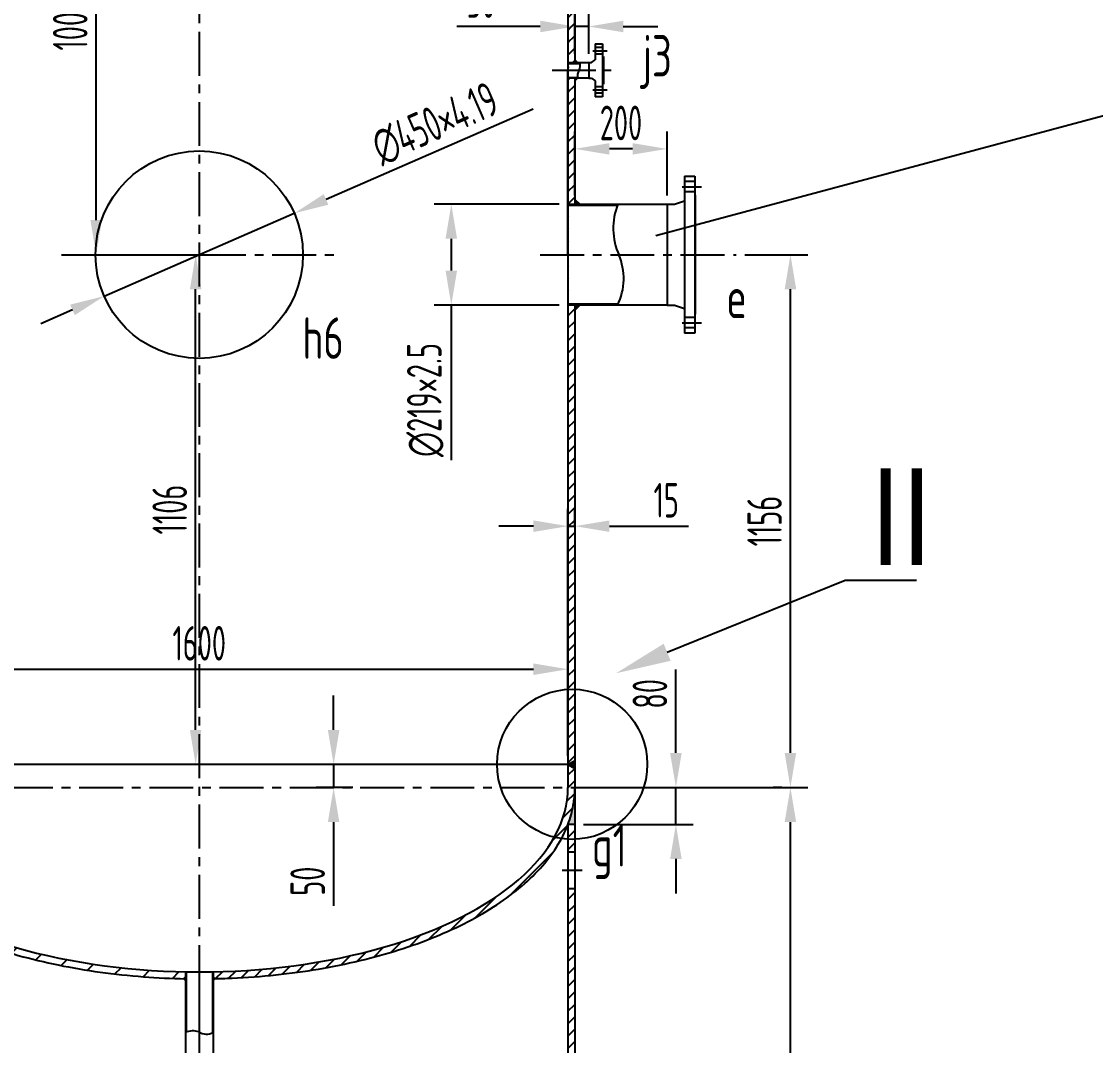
# Model space of a CAD drawing. Header units: millimetres. Extents: x -20118 to 11799, y -1891 to 39516.
# Drawn here: x -19984.9 to -19907.3, y 38983.7 to 39057.8 of the extents above; entities that cross this region are included whole.
import ezdxf

# ---------------------------------------------------------------- set-up
doc = ezdxf.new("R2010")
doc.units = ezdxf.units.MM
doc.linetypes.add('CENTER', pattern=[50.8, 31.75, -6.35, 6.35, -6.35])
for name, color, linetype in [('1', 130, 'Continuous'), ('5', 90, 'Continuous'), ('点划线', 20, 'CENTER')]:
    doc.layers.add(name, color=color, linetype=linetype)
doc.styles.add('7', font='gbenor.shx', dxfattribs={"width": 0.8, "height": 7, "bigfont": 'gbcbig.shx'})
doc.styles.get("Standard").update_dxf_attribs({"font": 'gbenor.shx', "width": 0.7, "bigfont": 'gbcbig.shx'})
doc.styles.add('图纸中的数字及字母', font='gbenor.shx', dxfattribs={"width": 0.8, "height": 3, "bigfont": 'gbcbig.shx'})
doc.dimstyles.new('NBUT接管2', dxfattribs={"dimtxt": 2.5, "dimasz": 2.5, "dimexe": 1.25, "dimexo": 0.625, "dimtad": 1, "dimdec": 1, "dimlfac": 30, "dimtxsty": 'Standard', "dimcen": 2.5, "dimadec": 0, "dimazin": 0, "dimtfac": 1, "dimtdec": 1, "dimtmove": 0, "dimatfit": 3, "dimfxl": 1, "dimarcsym": 0})
doc.dimstyles.new('NUBT', dxfattribs={"dimtxt": 2.5, "dimasz": 2.5, "dimexe": 1.25, "dimexo": 0.625, "dimtad": 1, "dimdec": 0, "dimlfac": 30, "dimtxsty": 'Standard', "dimcen": 2.5, "dimadec": 0, "dimazin": 0, "dimtfac": 1, "dimtdec": 0, "dimtmove": 0, "dimatfit": 3, "dimfxl": 1, "dimarcsym": 0})
pattern_1 = [(45, (-19896.65189, 38047.15651), (-0.149670935, 0.149670935), [])]
pattern_2 = [(45, (-63.238, 40.5162), (-0.449012806, 0.449012806), [])]

# ---------------------------------------------------------------- blocks, each defined once
blk = doc.blocks.new('*D45')
at = {"layer": '1', "color": 0, "lineweight": -2, "transparency": 16777216}
for p, q in [((-19937.604, 39004.886), (-19937.604, 39010.929)), ((-19944.284, 39002.386), (-19936.354, 39002.386)), ((-19937.604, 38999.723), (-19937.604, 39002.386)), ((-19944.284, 38999.723), (-19936.354, 38999.723)), ((-19937.604, 38997.223), (-19937.604, 38994.723))]:
    blk.add_line(p, q, dxfattribs=at)
at = {"layer": '1', "color": 0, "transparency": 16777216}
for points in [[(-19938.021, 39004.886), (-19937.187, 39004.886), (-19937.604, 39002.386)], [(-19938.021, 38997.223), (-19937.187, 38997.223), (-19937.604, 38999.723)]]:
    blk.add_solid(points, dxfattribs=at)
at = {"layer": 'Defpoints', "color": 0, "transparency": 16777216}
for p in [(-19944.909, 39002.386), (-19937.604, 39002.386), (-19944.909, 38999.723)]:
    blk.add_point(p, dxfattribs=at)
at = {"layer": '1', "color": 0, "transparency": 16777216, "insert": (-19939.479, 39009.158), "char_height": 2.5, "attachment_point": 5, "rotation": 90}
blk.add_mtext('80', dxfattribs=at)
blk = doc.blocks.new('*D50')
at = {"layer": '1', "color": 0, "lineweight": -2, "transparency": 16777216}
for p, q in [((-19962.358, 39006.553), (-19962.358, 39009.053)), ((-19960.738, 39004.053), (-19963.608, 39004.053)), ((-19962.358, 39004.053), (-19962.358, 39002.386)), ((-19960.97, 39002.386), (-19963.608, 39002.386)), ((-19962.358, 38999.886), (-19962.358, 38993.843))]:
    blk.add_line(p, q, dxfattribs=at)
at = {"layer": '1', "color": 0, "transparency": 16777216}
for points in [[(-19962.774, 39006.553), (-19961.941, 39006.553), (-19962.358, 39004.053)], [(-19962.774, 38999.886), (-19961.941, 38999.886), (-19962.358, 39002.386)]]:
    blk.add_solid(points, dxfattribs=at)
at = {"layer": 'Defpoints', "color": 0, "transparency": 16777216}
for p in [(-19960.113, 39004.053), (-19962.358, 39002.386), (-19960.345, 39002.386)]:
    blk.add_point(p, dxfattribs=at)
at = {"layer": '1', "color": 0, "transparency": 16777216, "insert": (-19964.233, 38995.614), "char_height": 2.5, "attachment_point": 5, "rotation": 90}
blk.add_mtext('50', dxfattribs=at)
blk = doc.blocks.new('*D51')
at = {"layer": '1', "color": 0, "lineweight": -2, "transparency": 16777216}
for p, q in [((-19981.41, 39040.919), (-19971.085, 39040.919)), ((-19972.335, 39006.553), (-19972.335, 39038.419)), ((-19972.701, 39004.053), (-19973.585, 39004.053))]:
    blk.add_line(p, q, dxfattribs=at)
at = {"layer": '1', "color": 0, "transparency": 16777216}
for points in [[(-19972.752, 39038.419), (-19971.918, 39038.419), (-19972.335, 39040.919)], [(-19972.752, 39006.553), (-19971.918, 39006.553), (-19972.335, 39004.053)]]:
    blk.add_solid(points, dxfattribs=at)
at = {"layer": 'Defpoints', "color": 0, "transparency": 16777216}
for p in [(-19982.035, 39040.919), (-19972.335, 39040.919), (-19972.076, 39004.053)]:
    blk.add_point(p, dxfattribs=at)
at = {"layer": '1', "color": 0, "transparency": 16777216, "insert": (-19974.21, 39022.486), "char_height": 2.5, "attachment_point": 5, "rotation": 90}
blk.add_mtext('1106', dxfattribs=at)
blk = doc.blocks.new('*D52')
at = {"layer": '1', "color": 0, "lineweight": -2, "transparency": 16777216}
for p, q in [((-19979.267, 39074.253), (-19980.78, 39074.253)), ((-19979.53, 39043.419), (-19979.53, 39071.753)), ((-19981.41, 39040.919), (-19978.28, 39040.919))]:
    blk.add_line(p, q, dxfattribs=at)
at = {"layer": '1', "color": 0, "transparency": 16777216}
for points in [[(-19979.946, 39071.753), (-19979.113, 39071.753), (-19979.53, 39074.253)], [(-19979.946, 39043.419), (-19979.113, 39043.419), (-19979.53, 39040.919)]]:
    blk.add_solid(points, dxfattribs=at)
at = {"layer": 'Defpoints', "color": 0, "transparency": 16777216}
for p in [(-19979.53, 39074.253), (-19978.642, 39074.253), (-19982.035, 39040.919)]:
    blk.add_point(p, dxfattribs=at)
at = {"layer": '1', "color": 0, "transparency": 16777216, "insert": (-19981.405, 39057.586), "char_height": 2.5, "attachment_point": 5, "rotation": 90}
blk.add_mtext('1000', dxfattribs=at)
blk = doc.blocks.new('*D58')
at = {"layer": '1', "color": 0, "lineweight": -2, "transparency": 16777216}
for p, q in [((-19947.922, 39051.436), (-19962.907, 39044.911)), ((-19978.952, 39037.925), (-19965.199, 39043.913)), ((-19981.244, 39036.927), (-19983.536, 39035.929))]:
    blk.add_line(p, q, dxfattribs=at)
at = {"layer": '1', "color": 0, "transparency": 16777216}
for points in [[(-19963.073, 39045.294), (-19962.741, 39044.529), (-19965.199, 39043.913)], [(-19981.41, 39037.309), (-19981.078, 39036.545), (-19978.952, 39037.925)]]:
    blk.add_solid(points, dxfattribs=at)
at = {"layer": 'Defpoints', "color": 0, "transparency": 16777216}
for p in [(-19965.199, 39043.913), (-19978.952, 39037.925)]:
    blk.add_point(p, dxfattribs=at)
at = {"layer": '1', "color": 0, "transparency": 16777216, "insert": (-19955.017, 39050.392), "char_height": 2.5, "attachment_point": 5, "rotation": 23.52936}
blk.add_mtext('∅450×4.19', dxfattribs=at)
blk = doc.blocks.new('*D59')
at = {"color": 0, "lineweight": -2, "transparency": 16777216}
for p, q in [((-19945.409, 39004.678), (-19945.409, 39022.538)), ((-19944.909, 39021.285), (-19944.909, 39022.538)), ((-19947.909, 39021.288), (-19950.409, 39021.288)), ((-19945.409, 39021.288), (-19944.909, 39021.288)), ((-19942.409, 39021.288), (-19936.698, 39021.288))]:
    blk.add_line(p, q, dxfattribs=at)
at = {"color": 0, "transparency": 16777216}
for points in [[(-19947.909, 39021.704), (-19947.909, 39020.871), (-19945.409, 39021.288)], [(-19942.409, 39021.704), (-19942.409, 39020.871), (-19944.909, 39021.288)]]:
    blk.add_solid(points, dxfattribs=at)
at = {"layer": 'Defpoints', "color": 0, "transparency": 16777216}
for p in [(-19944.909, 39021.288), (-19944.909, 39020.66), (-19945.409, 39004.053)]:
    blk.add_point(p, dxfattribs=at)
at = {"color": 0, "transparency": 16777216, "insert": (-19938.303, 39023.163), "char_height": 2.5, "attachment_point": 5}
blk.add_mtext('15', dxfattribs=at)
blk = doc.blocks.new('*D60')
at = {"layer": '1', "color": 0, "lineweight": -2, "transparency": 16777216}
for p, q in [((-19944.909, 39045.196), (-19944.909, 39049.821)), ((-19938.242, 39045.196), (-19938.242, 39049.821)), ((-19940.742, 39048.571), (-19942.409, 39048.571))]:
    blk.add_line(p, q, dxfattribs=at)
at = {"layer": '1', "color": 0, "transparency": 16777216}
for points in [[(-19942.409, 39048.987), (-19942.409, 39048.154), (-19944.909, 39048.571)], [(-19940.742, 39048.987), (-19940.742, 39048.154), (-19938.242, 39048.571)]]:
    blk.add_solid(points, dxfattribs=at)
at = {"layer": 'Defpoints', "color": 0, "transparency": 16777216}
for p in [(-19944.909, 39048.571), (-19944.909, 39044.571), (-19938.242, 39044.571)]:
    blk.add_point(p, dxfattribs=at)
at = {"layer": '1', "color": 0, "transparency": 16777216, "insert": (-19941.576, 39050.446), "char_height": 2.5, "attachment_point": 5}
blk.add_mtext('200', dxfattribs=at)
blk = doc.blocks.new('*D61')
at = {"layer": '1', "color": 0, "lineweight": -2, "transparency": 16777216}
for p, q in [((-19944.909, 39055.434), (-19944.909, 39058.671)), ((-19943.909, 39055.434), (-19943.909, 39058.671)), ((-19947.409, 39057.421), (-19953.452, 39057.421)), ((-19943.909, 39057.421), (-19944.909, 39057.421)), ((-19941.409, 39057.421), (-19938.909, 39057.421))]:
    blk.add_line(p, q, dxfattribs=at)
at = {"layer": '1', "color": 0, "transparency": 16777216}
for points in [[(-19947.409, 39057.838), (-19947.409, 39057.005), (-19944.909, 39057.421)], [(-19941.409, 39057.838), (-19941.409, 39057.005), (-19943.909, 39057.421)]]:
    blk.add_solid(points, dxfattribs=at)
at = {"layer": 'Defpoints', "color": 0, "transparency": 16777216}
for p in [(-19944.909, 39057.421), (-19944.909, 39054.809), (-19943.909, 39054.809)]:
    blk.add_point(p, dxfattribs=at)
at = {"layer": '1', "color": 0, "transparency": 16777216, "insert": (-19951.68, 39059.296), "char_height": 2.5, "attachment_point": 5}
blk.add_mtext('30', dxfattribs=at)
blk = doc.blocks.new('*D62')
at = {"layer": '1', "color": 0, "lineweight": -2, "transparency": 16777216}
for p, q in [((-19946.034, 39044.571), (-19955.095, 39044.571)), ((-19953.845, 39042.071), (-19953.845, 39039.768)), ((-19946.034, 39037.268), (-19955.095, 39037.268)), ((-19953.845, 39037.268), (-19953.845, 39026.053))]:
    blk.add_line(p, q, dxfattribs=at)
at = {"layer": '1', "color": 0, "transparency": 16777216}
for points in [[(-19954.262, 39042.071), (-19953.428, 39042.071), (-19953.845, 39044.571)], [(-19954.262, 39039.768), (-19953.428, 39039.768), (-19953.845, 39037.268)]]:
    blk.add_solid(points, dxfattribs=at)
at = {"layer": 'Defpoints', "color": 0, "transparency": 16777216}
for p in [(-19945.409, 39044.571), (-19953.845, 39037.268), (-19945.409, 39037.268)]:
    blk.add_point(p, dxfattribs=at)
at = {"layer": '1', "color": 0, "transparency": 16777216, "insert": (-19955.72, 39030.41), "char_height": 2.5, "attachment_point": 5, "rotation": 90}
blk.add_mtext('∅219×2.5', dxfattribs=at)
blk = doc.blocks.new('*D110')
at = {"layer": '1', "color": 0, "lineweight": -2, "transparency": 16777216}
for p, q in [((-19963.701, 39391.919), (-19891.832, 39391.919)), ((-19893.082, 38897.546), (-19893.082, 39389.419)), ((-19941.201, 38895.046), (-19891.832, 38895.046))]:
    blk.add_line(p, q, dxfattribs=at)
at = {"layer": '1', "color": 0, "transparency": 16777216}
for points in [[(-19893.498, 39389.419), (-19892.665, 39389.419), (-19893.082, 39391.919)], [(-19893.498, 38897.546), (-19892.665, 38897.546), (-19893.082, 38895.046)]]:
    blk.add_solid(points, dxfattribs=at)
at = {"layer": 'Defpoints', "color": 0, "transparency": 16777216}
for p in [(-19964.326, 39391.919), (-19893.082, 39391.919), (-19941.826, 38895.046)]:
    blk.add_point(p, dxfattribs=at)
at = {"layer": '1', "color": 0, "transparency": 16777216, "insert": (-19894.957, 39140.158), "char_height": 2.5, "attachment_point": 5, "rotation": 90}
blk.add_mtext('25909', dxfattribs=at)
blk = doc.blocks.new('*D120')
at = {"layer": '1', "color": 0, "lineweight": -2, "transparency": 16777216}
for p, q in [((-19943.659, 39002.386), (-19928.071, 39002.386)), ((-19929.321, 38961.053), (-19929.321, 38999.886)), ((-19935.635, 38958.553), (-19928.071, 38958.553))]:
    blk.add_line(p, q, dxfattribs=at)
at = {"layer": '1', "color": 0, "transparency": 16777216}
for points in [[(-19929.738, 38999.886), (-19928.904, 38999.886), (-19929.321, 39002.386)], [(-19929.738, 38961.053), (-19928.904, 38961.053), (-19929.321, 38958.553)]]:
    blk.add_solid(points, dxfattribs=at)
at = {"layer": 'Defpoints', "color": 0, "transparency": 16777216}
for p in [(-19944.284, 39002.386), (-19929.321, 39002.386), (-19936.26, 38958.553)]:
    blk.add_point(p, dxfattribs=at)
at = {"layer": '1', "color": 0, "transparency": 16777216, "insert": (-19931.196, 38980.469), "char_height": 2.5, "attachment_point": 5, "rotation": 90}
blk.add_mtext('1200', dxfattribs=at)
blk = doc.blocks.new('*D121')
at = {"layer": '1', "color": 0, "lineweight": -2, "transparency": 16777216}
for p, q in [((-19932.63, 39040.919), (-19928.071, 39040.919)), ((-19929.321, 39004.886), (-19929.321, 39038.419)), ((-19929.946, 39002.386), (-19930.571, 39002.386))]:
    blk.add_line(p, q, dxfattribs=at)
at = {"layer": '1', "color": 0, "transparency": 16777216}
for points in [[(-19929.738, 39038.419), (-19928.904, 39038.419), (-19929.321, 39040.919)], [(-19929.738, 39004.886), (-19928.904, 39004.886), (-19929.321, 39002.386)]]:
    blk.add_solid(points, dxfattribs=at)
at = {"layer": 'Defpoints', "color": 0, "transparency": 16777216}
for p in [(-19933.255, 39040.919), (-19929.321, 39040.919), (-19929.321, 39002.386)]:
    blk.add_point(p, dxfattribs=at)
at = {"layer": '1', "color": 0, "transparency": 16777216, "insert": (-19931.196, 39021.653), "char_height": 2.5, "attachment_point": 5, "rotation": 90}
blk.add_mtext('1156', dxfattribs=at)
blk = doc.blocks.new('*D193')
at = {"layer": '1', "color": 0, "lineweight": -2, "transparency": 16777216}
for p, q in [((-19998.742, 39004.678), (-19998.742, 39012.192)), ((-19945.409, 39004.678), (-19945.409, 39012.192)), ((-19996.242, 39010.942), (-19947.909, 39010.942))]:
    blk.add_line(p, q, dxfattribs=at)
at = {"layer": '1', "color": 0, "transparency": 16777216}
for points in [[(-19996.242, 39011.359), (-19996.242, 39010.526), (-19998.742, 39010.942)], [(-19947.909, 39011.359), (-19947.909, 39010.526), (-19945.409, 39010.942)]]:
    blk.add_solid(points, dxfattribs=at)
at = {"layer": 'Defpoints', "color": 0, "transparency": 16777216}
for p in [(-19945.409, 39010.942), (-19998.742, 39004.053), (-19945.409, 39004.053)]:
    blk.add_point(p, dxfattribs=at)
at = {"layer": '1', "color": 0, "transparency": 16777216, "insert": (-19972.076, 39012.817), "char_height": 2.5, "attachment_point": 5}
blk.add_mtext('1600', dxfattribs=at)

msp = doc.modelspace()

# ---------------------------------------------------------------- hatches: boundary and pattern name
h = msp.add_hatch()
h.set_pattern_fill('ANSI31', color=256, scale=0.2)
h.set_pattern_definition(pattern_2)
edge = h.paths.add_edge_path()
edge.add_line((-19945.4088, 39365.9193), (-19945.4088, 39004.0526))
edge.add_line((-19944.9088, 39325.7093), (-19944.9088, 39250.976))
h = msp.add_hatch()
h.set_pattern_fill('ANSI31', color=256, scale=0.2)
h.set_pattern_definition(pattern_2)
h.paths.add_polyline_path([(-19944.9088, 39078.9982), (-19945.4088, 39078.9982), (-19945.4088, 39054.8093), (-19944.9088, 39054.8093)])
h = msp.add_hatch(color=1)
h.dxf.hatch_style = 1
h.paths.add_polyline_path([(-19944.9088, 39055.0093), (-19944.7088, 39054.8093), (-19944.9088, 39054.8093)])
h = msp.add_hatch()
h.set_pattern_fill('ANSI31', color=256, scale=0.066667, angle=180)
h.set_pattern_definition([(225, (-20047.49913, 40021.14876), (0.149670935, -0.149670935), [])])
h.paths.add_polyline_path([(-19945.4088, 39054.7543), (-19944.5519, 39054.7543, 0.0164416), (-19944.5656, 39054.8093), (-19945.4088, 39054.8093)])
h = msp.add_hatch()
h.set_pattern_fill('ANSI31', color=256, scale=0.066667, angle=180)
h.set_pattern_definition([(225, (-20047.49913, 40021.13876), (0.149670935, -0.149670935), [])])
h.paths.add_polyline_path([(-19945.4088, 39053.686), (-19944.6967, 39053.686, -0.0250329), (-19944.7129, 39053.741), (-19945.4088, 39053.741)])
h = msp.add_hatch()
h.set_pattern_fill('ANSI31', color=256, scale=0.2)
h.set_pattern_definition(pattern_2)
h.paths.add_polyline_path([(-19945.4088, 39044.571), (-19944.9088, 39044.571), (-19944.9088, 39053.686), (-19945.4088, 39053.686)])
h = msp.add_hatch(color=1)
h.dxf.hatch_style = 1
h.paths.add_polyline_path([(-19944.9088, 39053.486), (-19944.7088, 39053.686), (-19944.9088, 39053.686)])
h = msp.add_hatch(color=1)
h.dxf.hatch_style = 1
h.paths.add_polyline_path([(-19944.5588, 39044.571), (-19944.9088, 39044.571), (-19944.9088, 39044.921)])
h = msp.add_hatch()
h.set_pattern_fill('ANSI31', color=256, scale=0.066667)
h.set_pattern_definition(pattern_1)
h.paths.add_polyline_path([(-19941.7919, 39044.571), (-19945.4088, 39044.571), (-19945.4088, 39044.4876), (-19941.8255, 39044.4876, -0.0049258)])
h = msp.add_hatch()
h.set_pattern_fill('ANSI31', color=256, scale=0.066667)
h.set_pattern_definition(pattern_1)
h.paths.add_polyline_path([(-19941.7856, 39037.351), (-19945.4088, 39037.351), (-19945.4088, 39037.2676), (-19941.8255, 39037.2676, 0.0052987)])
h = msp.add_hatch()
h.set_pattern_fill('ANSI31', color=256, scale=0.2)
h.set_pattern_definition(pattern_2)
h.paths.add_polyline_path([(-19944.9088, 39037.2676), (-19945.4088, 39037.2676), (-19945.4088, 39004.0526), (-19944.9088, 39004.3413)])
h = msp.add_hatch(color=1)
h.dxf.hatch_style = 1
h.paths.add_polyline_path([(-19944.5588, 39037.2676), (-19944.9088, 39037.2676), (-19944.9088, 39036.9176)])
h = msp.add_hatch(color=1)
h.dxf.hatch_style = 1
h.paths.add_polyline_path([(-19944.9088, 39004.3413), (-19945.4088, 39004.0526), (-19944.9088, 39003.764)])
h = msp.add_hatch()
h.set_pattern_fill('ANSI31', color=256, scale=0.2)
h.set_pattern_definition(pattern_2)
h.paths.add_polyline_path([(-19944.9088, 39003.764), (-19945.4088, 39004.0526), (-19945.4088, 39002.386), (-19944.9088, 39002.386)])
h = msp.add_hatch()
h.set_pattern_fill('ANSI31', color=256, scale=0.5)
h.set_pattern_definition([(45, (-63.238, 40.5162), (-1.122532015, 1.122532015), [])])
edge = h.paths.add_edge_path()
edge.add_ellipse((-19972.0755, 39002.386), major_axis=(-26.6667, 0), ratio=0.5, start_angle=0, end_angle=90.000002, ccw=False)
edge.add_line((-19998.7422, 39002.386), (-19999.2422, 39002.386))
edge.add_spline(control_points=[(-19999.2422, 39002.386), (-19999.2422, 39002.0198), (-19999.2141, 39001.6536), (-19999.1021, 39000.9247), (-19999.0183, 39000.562), (-19998.7962, 38999.8431), (-19998.6579, 38999.487), (-19998.2374, 38998.5888), (-19997.9181, 38998.0533), (-19997.1595, 38997.0111), (-19996.7204, 38996.5044), (-19995.7302, 38995.525), (-19995.1791, 38995.0525), (-19993.9732, 38994.1464), (-19993.3184, 38993.7129), (-19991.9142, 38992.8899), (-19991.1648, 38992.5003), (-19989.5817, 38991.7696), (-19988.748, 38991.4285), (-19987.0078, 38990.7989), (-19986.1012, 38990.5104), (-19984.2275, 38989.9897), (-19983.2604, 38989.7575), (-19981.2791, 38989.3524), (-19980.2649, 38989.1794), (-19978.2033, 38988.8951), (-19977.156, 38988.7837), (-19975.0426, 38988.624), (-19973.9766, 38988.5756), (-19972.631, 38988.5548), (-19972.3533, 38988.5526), (-19972.0755, 38988.5526)], knot_values=[0, 0, 0, 0, 0.0766412, 0.0766412, 0.1532824, 0.1532824, 0.2299236, 0.2299236, 0.3490068, 0.3490068, 0.4680901, 0.4680901, 0.5871733, 0.5871733, 0.7062565, 0.7062565, 0.8253398, 0.8253398, 0.944423, 0.944423, 1.0635062, 1.0635062, 1.1825895, 1.1825895, 1.3016727, 1.3016727, 1.420756, 1.420756, 1.5398392, 1.5398392, 1.5707964, 1.5707964, 1.5707964, 1.5707964], degree=3, periodic=0)
edge.add_line((-19972.0755, 38988.5526), (-19972.0755, 38989.0526))
h = msp.add_hatch()
h.set_pattern_fill('ANSI31', color=256, scale=0.2)
h.set_pattern_definition(pattern_2)
edge = h.paths.add_edge_path()
edge.add_spline(control_points=[(-19965.8975, 38988.9119), (-19965.0696, 38989.0095), (-19964.2507, 38989.1267), (-19963.4383, 38989.2642), (-19963.4321, 38989.2653), (-19963.4258, 38989.2663)], knot_values=[1.8023419, 1.8023419, 1.8023419, 1.8023419, 1.8970889, 1.8970889, 1.897822, 1.897822, 1.897822, 1.897822], degree=3, periodic=0)
edge.add_spline(control_points=[(-19963.4258, 38989.2663), (-19962.61, 38989.4047), (-19961.8071, 38989.5627), (-19961.0208, 38989.7396)], knot_values=[1.897822, 1.897822, 1.897822, 1.897822, 1.9937275, 1.9937275, 1.9937275, 1.9937275], degree=3, periodic=0)
edge.add_spline(control_points=[(-19961.0208, 38989.7396), (-19960.8368, 38989.7811), (-19960.6537, 38989.8235), (-19959.8791, 38990.0084), (-19959.2967, 38990.1607), (-19958.7259, 38990.3235)], knot_values=[1.9937275, 1.9937275, 1.9937275, 1.9937275, 2.0161722, 2.0161722, 2.0891714, 2.0891714, 2.0891714, 2.0891714], degree=3, periodic=0)
edge.add_spline(control_points=[(-19958.7259, 38990.3235), (-19958.3655, 38990.4262), (-19958.0098, 38990.5332), (-19957.2794, 38990.7644), (-19956.9056, 38990.8894), (-19956.5381, 38991.019)], knot_values=[2.0891714, 2.0891714, 2.0891714, 2.0891714, 2.1352554, 2.1352554, 2.1851344, 2.1851344, 2.1851344, 2.1851344], degree=3, periodic=0)
edge.add_spline(control_points=[(-19956.5381, 38991.019), (-19956.0282, 38991.1989), (-19955.5303, 38991.3877), (-19954.8624, 38991.6597), (-19954.681, 38991.7356), (-19954.5015, 38991.8127)], knot_values=[2.1851344, 2.1851344, 2.1851344, 2.1851344, 2.2543386, 2.2543386, 2.2805207, 2.2805207, 2.2805207, 2.2805207], degree=3, periodic=0)
edge.add_spline(control_points=[(-19954.5015, 38991.8127), (-19953.8647, 38992.0862), (-19953.2525, 38992.3749), (-19952.6476, 38992.6879), (-19952.6278, 38992.6982), (-19952.608, 38992.7085)], knot_values=[2.2805207, 2.2805207, 2.2805207, 2.2805207, 2.3734219, 2.3734219, 2.3765751, 2.3765751, 2.3765751, 2.3765751], degree=3, periodic=0)
edge.add_spline(control_points=[(-19952.608, 38992.7085), (-19952.0098, 38993.0201), (-19951.4403, 38993.3464), (-19950.902, 38993.6863)], knot_values=[2.3765751, 2.3765751, 2.3765751, 2.3765751, 2.47187, 2.47187, 2.47187, 2.47187], degree=3, periodic=0)
edge.add_spline(control_points=[(-19950.902, 38993.6863), (-19950.7855, 38993.7599), (-19950.6704, 38993.8341), (-19950.1491, 38994.1776), (-19949.7606, 38994.4543), (-19949.3923, 38994.7385)], knot_values=[2.47187, 2.47187, 2.47187, 2.47187, 2.4925051, 2.4925051, 2.5665488, 2.5665488, 2.5665488, 2.5665488], degree=3, periodic=0)
edge.add_spline(control_points=[(-19949.3923, 38994.7385), (-19949.1682, 38994.9113), (-19948.9517, 38995.0869), (-19948.7252, 38995.2802), (-19948.7077, 38995.2952), (-19948.6902, 38995.3102)], knot_values=[2.5665488, 2.5665488, 2.5665488, 2.5665488, 2.6115883, 2.6115883, 2.6153821, 2.6153821, 2.6153821, 2.6153821], degree=3, periodic=0)
edge.add_spline(control_points=[(-19948.6902, 38995.3102), (-19948.4689, 38995.5008), (-19948.2563, 38995.6943), (-19948.0528, 38995.8906)], knot_values=[2.6153821, 2.6153821, 2.6153821, 2.6153821, 2.6634143, 2.6634143, 2.6634143, 2.6634143], degree=3, periodic=0)
edge.add_spline(control_points=[(-19948.0528, 38995.8906), (-19947.8509, 38996.0854), (-19947.658, 38996.2829), (-19947.4742, 38996.483)], knot_values=[2.6634143, 2.6634143, 2.6634143, 2.6634143, 2.7110566, 2.7110566, 2.7110566, 2.7110566], degree=3, periodic=0)
edge.add_spline(control_points=[(-19947.4742, 38996.483), (-19947.3985, 38996.5653), (-19947.3244, 38996.6482), (-19947.1466, 38996.8521), (-19947.0448, 38996.9737), (-19946.9462, 38997.0962)], knot_values=[2.7110566, 2.7110566, 2.7110566, 2.7110566, 2.7306716, 2.7306716, 2.7591069, 2.7591069, 2.7591069, 2.7591069], degree=3, periodic=0)
edge.add_spline(control_points=[(-19946.9462, 38997.0962), (-19946.7812, 38997.3013), (-19946.6256, 38997.5088), (-19946.4796, 38997.7185)], knot_values=[2.7591069, 2.7591069, 2.7591069, 2.7591069, 2.8067308, 2.8067308, 2.8067308, 2.8067308], degree=3, periodic=0)
edge.add_spline(control_points=[(-19946.4796, 38997.7185), (-19946.3507, 38997.9038), (-19946.2293, 38998.0907), (-19946.0994, 38998.3062), (-19946.0833, 38998.3332), (-19946.0674, 38998.3602)], knot_values=[2.8067308, 2.8067308, 2.8067308, 2.8067308, 2.8487886, 2.8487886, 2.8547974, 2.8547974, 2.8547974, 2.8547974], degree=3, periodic=0)
edge.add_spline(control_points=[(-19946.0674, 38998.3602), (-19945.9412, 38998.5742), (-19945.8248, 38998.7902), (-19945.7186, 38999.008)], knot_values=[2.8547974, 2.8547974, 2.8547974, 2.8547974, 2.9024061, 2.9024061, 2.9024061, 2.9024061], degree=3, periodic=0)
edge.add_spline(control_points=[(-19945.7186, 38999.008), (-19945.6114, 38999.2279), (-19945.5145, 38999.4495), (-19945.4281, 38999.6728)], knot_values=[2.9024061, 2.9024061, 2.9024061, 2.9024061, 2.9504737, 2.9504737, 2.9504737, 2.9504737], degree=3, periodic=0)
edge.add_spline(control_points=[(-19945.4281, 38999.6728), (-19945.4216, 38999.6895), (-19945.4152, 38999.7062), (-19945.4088, 38999.723)], knot_values=[2.9504737, 2.9504737, 2.9504737, 2.9504737, 2.9540745, 2.9540745, 2.9540745, 2.9540745], degree=3, periodic=0)
edge.add_spline(control_points=[(-19945.4088, 38999.723), (-19945.4088, 38999.723), (-19945.4088, 38999.723), (-19945.4088, 38999.723)], knot_values=[2.9540745, 2.9540745, 2.9540745, 2.9540745, 2.9540764, 2.9540764, 2.9540764, 2.9540764], degree=3, periodic=0)
edge.add_spline(control_points=[(-19945.4088, 38999.723), (-19945.3862, 38999.7826), (-19945.3643, 38999.8424), (-19945.2919, 39000.0476), (-19945.245, 39000.1937), (-19945.2027, 39000.3402)], knot_values=[2.9540764, 2.9540764, 2.9540764, 2.9540764, 2.9669057, 2.9669057, 2.9980776, 2.9980776, 2.9980776, 2.9980776], degree=3, periodic=0)
edge.add_spline(control_points=[(-19945.2027, 39000.3402), (-19945.1375, 39000.5657), (-19945.083, 39000.7925), (-19945.0394, 39001.0201)], knot_values=[2.9980776, 2.9980776, 2.9980776, 2.9980776, 3.0460627, 3.0460627, 3.0460627, 3.0460627], degree=3, periodic=0)
edge.add_spline(control_points=[(-19945.0394, 39001.0201), (-19945.0231, 39001.1048), (-19945.0084, 39001.1896), (-19944.9731, 39001.4164), (-19944.9553, 39001.5585), (-19944.9416, 39001.7007)], knot_values=[3.0460627, 3.0460627, 3.0460627, 3.0460627, 3.0639278, 3.0639278, 3.0937553, 3.0937553, 3.0937553, 3.0937553], degree=3, periodic=0)
edge.add_spline(control_points=[(-19944.9416, 39001.7007), (-19944.9198, 39001.9289), (-19944.9088, 39002.1574), (-19944.9088, 39002.386)], knot_values=[3.0937553, 3.0937553, 3.0937553, 3.0937553, 3.1415927, 3.1415927, 3.1415927, 3.1415927], degree=3, periodic=0)
edge.add_line((-19944.9088, 39002.386), (-19945.4088, 39002.386))
edge.add_ellipse((-19972.0755, 39002.386), major_axis=(-26.6667, 0), ratio=0.5, start_angle=92.159844, end_angle=180, ccw=False)
edge.add_line((-19971.0705, 38989.0621), (-19971.0705, 38988.702))
edge.add_line((-19971.0705, 38988.702), (-19970.9332, 38988.5648))
edge.add_spline(control_points=[(-19970.9333, 38988.5648), (-19970.9314, 38988.5648), (-19970.9295, 38988.5648), (-19970.9277, 38988.5649)], knot_values=[1.6132451, 1.6132451, 1.6132451, 1.6132451, 1.6134534, 1.6134534, 1.6134534, 1.6134534], degree=3, periodic=0)
edge.add_spline(control_points=[(-19970.9277, 38988.5649), (-19970.5201, 38988.5736), (-19970.1129, 38988.5869), (-19969.2814, 38988.6236), (-19968.8573, 38988.6475), (-19968.4345, 38988.6763)], knot_values=[1.6134534, 1.6134534, 1.6134534, 1.6134534, 1.6589224, 1.6589224, 1.7064735, 1.7064735, 1.7064735, 1.7064735], degree=3, periodic=0)
edge.add_spline(control_points=[(-19968.4345, 38988.6763), (-19967.7985, 38988.7198), (-19967.1655, 38988.7745), (-19966.3233, 38988.8631), (-19966.1101, 38988.8868), (-19965.8975, 38988.9119)], knot_values=[1.7064735, 1.7064735, 1.7064735, 1.7064735, 1.7780057, 1.7780057, 1.8023419, 1.8023419, 1.8023419, 1.8023419], degree=3, periodic=0)
h = msp.add_hatch(color=1)
h.dxf.hatch_style = 1
edge = h.paths.add_edge_path()
edge.add_line((-19944.9088, 38999.723), (-19945.4088, 38999.723))
edge.add_spline(control_points=[(-19945.4088, 38999.723), (-19945.3484, 38999.8821), (-19945.2934, 39000.042), (-19945.1327, 39000.562), (-19945.0489, 39000.9247), (-19944.9369, 39001.6536), (-19944.9088, 39002.0198), (-19944.9088, 39002.386)], knot_values=[0, 0, 0, 0, 0.0342356, 0.0342356, 0.1108768, 0.1108768, 0.187518, 0.187518, 0.187518, 0.187518], degree=3, periodic=0)
edge.add_line((-19944.9088, 39002.386), (-19944.9088, 38999.723))
h = msp.add_hatch()
h.set_pattern_fill('ANSI31', color=256, scale=0.2)
h.set_pattern_definition(pattern_2)
edge = h.paths.add_edge_path()
edge.add_line((-19945.4088, 38997.8693), (-19944.9088, 38997.8693))
edge.add_line((-19944.9088, 38997.8693), (-19944.9088, 38999.723))
edge.add_line((-19944.9088, 38999.723), (-19945.4088, 38999.723))
edge.add_spline(control_points=[(-19945.4088, 38999.723), (-19945.4088, 38999.723), (-19945.4088, 38999.723), (-19945.4088, 38999.723)], knot_values=[2.9540745, 2.9540745, 2.9540745, 2.9540745, 2.9540764, 2.9540764, 2.9540764, 2.9540764], degree=3, periodic=0)
edge.add_line((-19945.4088, 38999.723), (-19945.4088, 38997.8693))
h = msp.add_hatch()
h.set_pattern_fill('ANSI31', color=256, scale=0.2)
h.set_pattern_definition(pattern_2)
h.paths.add_polyline_path([(-19945.4088, 38962.2026), (-19944.9088, 38962.2026), (-19944.9088, 38994.9026), (-19945.4088, 38994.9026)])
h = msp.add_hatch()
h.set_pattern_fill('ANSI31', color=256, scale=0.066667)
h.set_pattern_definition(pattern_1)
edge = h.paths.add_edge_path()
edge.add_spline(control_points=[(-19973.0255, 38989.0611), (-19973.0438, 38989.0611), (-19973.0622, 38989.0621), (-19973.0805, 38989.0621)], knot_values=[1.5334505, 1.5334505, 1.5334505, 1.5334505, 1.5354951, 1.5354951, 1.5354951, 1.5354951], degree=3, periodic=0)
edge.add_line((-19973.0805, 38989.0621), (-19973.0805, 38984.6728))
edge.add_arc((-19972.5328, 38983.4073), 1.379, 110.934679, 113.40255, ccw=False)
edge.add_line((-19973.0255, 38984.6952), (-19973.0255, 38989.0611))
h = msp.add_hatch()
h.set_pattern_fill('ANSI31', color=256, scale=0.066667)
h.set_pattern_definition(pattern_1)
edge = h.paths.add_edge_path()
edge.add_spline(control_points=[(-19971.0705, 38989.0621), (-19971.0888, 38989.0621), (-19971.1072, 38989.0611), (-19971.1255, 38989.0611)], knot_values=[1.6060976, 1.6060976, 1.6060976, 1.6060976, 1.6081423, 1.6081423, 1.6081423, 1.6081423], degree=3, periodic=0)
edge.add_line((-19971.1255, 38989.0611), (-19971.1255, 38984.6447))
edge.add_arc((-19971.5492, 38985.5432), 0.9934, 295.243916, 298.805626)
edge.add_line((-19971.0705, 38984.6728), (-19971.0705, 38989.0621))
h = msp.add_hatch(color=1)
h.dxf.hatch_style = 1
h.paths.add_polyline_path([(-19973.2234, 38988.5592), (-19973.0805, 38988.562), (-19973.0805, 38988.702)])
h = msp.add_hatch(color=1)
h.dxf.hatch_style = 1
h.paths.add_polyline_path([(-19973.2234, 38988.5649), (-19973.0805, 38988.562), (-19973.0805, 38988.422)])
h = msp.add_hatch(color=1)
h.dxf.hatch_style = 1
h.paths.add_polyline_path([(-19970.9277, 38988.5592), (-19971.0705, 38988.562), (-19971.0705, 38988.702)])
h = msp.add_hatch(color=1)
h.dxf.hatch_style = 1
h.paths.add_polyline_path([(-19970.9277, 38988.5649), (-19971.0705, 38988.562), (-19971.0705, 38988.422)])

# ---------------------------------------------------------------- linework, layer by layer
for p, q in [((-19945.4088, 39365.9193), (-19945.4088, 39004.0526)), ((-19944.9088, 39078.9982), (-19944.9088, 39054.8093)), ((-19943.4422, 39056.1643), (-19943.4422, 39055.0143)), ((-19943.4422, 39056.1643), (-19942.9088, 39056.1643)), ((-19942.9088, 39055.8976), (-19943.4422, 39055.8976)), ((-19942.9088, 39056.1643), (-19942.9088, 39052.331)), ((-19944.9088, 39055.0093), (-19944.7088, 39054.8093)), ((-19943.7088, 39054.8093), (-19943.4422, 39055.0143)), ((-19942.9088, 39055.431), (-19943.4422, 39055.431)), ((-19942.9088, 39055.2476), (-19942.8422, 39055.2476)), ((-19942.8422, 39055.2476), (-19942.8422, 39053.2476)), ((-19945.4088, 39054.8093), (-19943.9088, 39054.8093)), ((-19945.4088, 39054.7543), (-19944.5519, 39054.7543)), ((-19945.4088, 39040.9193), (-19945.4088, 39054.2526)), ((-19943.9088, 39054.8093), (-19943.9088, 39053.686)), ((-19943.9088, 39054.8093), (-19943.7088, 39054.8093)), ((-19945.4088, 39053.741), (-19944.7129, 39053.741)), ((-19943.9088, 39053.686), (-19945.4088, 39053.686)), ((-19944.9088, 39053.686), (-19944.9088, 39044.571)), ((-19944.9088, 39053.486), (-19944.7088, 39053.686)), ((-19943.9088, 39053.686), (-19943.7088, 39053.686)), ((-19943.7088, 39053.686), (-19943.4422, 39053.481)), ((-19943.4422, 39053.481), (-19943.4422, 39052.331)), ((-19942.9088, 39053.0643), (-19943.4422, 39053.0643)), ((-19942.9088, 39052.5976), (-19943.4422, 39052.5976)), ((-19942.8422, 39053.2476), (-19942.9088, 39053.2476)), ((-19942.9088, 39052.331), (-19943.4422, 39052.331)), ((-19936.9755, 39046.586), (-19936.9755, 39035.2526)), ((-19936.9755, 39046.586), (-19936.2422, 39046.586)), ((-19936.2422, 39046.586), (-19936.2422, 39035.2526)), ((-19936.2422, 39046.2026), (-19936.9755, 39046.2026)), ((-19944.9088, 39044.921), (-19944.5588, 39044.571)), ((-19937.7088, 39044.571), (-19936.9755, 39044.8193)), ((-19936.2422, 39045.4693), (-19936.9755, 39045.4693)), ((-19936.1755, 39045.2193), (-19936.2422, 39045.2193)), ((-19936.1755, 39036.6193), (-19936.1755, 39045.2193)), ((-19945.4088, 39044.571), (-19938.2422, 39044.571)), ((-19941.8255, 39044.4876), (-19945.4088, 39044.4876)), ((-19938.2422, 39044.571), (-19938.2422, 39037.2676)), ((-19938.2422, 39044.571), (-19937.7088, 39044.571)), ((-19941.7856, 39037.351), (-19945.4088, 39037.351)), ((-19938.2422, 39037.2676), (-19945.4088, 39037.2676)), ((-19944.9088, 39037.2676), (-19944.9088, 39004.0526)), ((-19944.9088, 39036.9176), (-19944.5588, 39037.2676)), ((-19938.2422, 39037.2676), (-19937.7088, 39037.2676)), ((-19937.7088, 39037.2676), (-19936.9755, 39037.0193)), ((-19936.2422, 39036.3693), (-19936.9755, 39036.3693)), ((-19936.2422, 39036.6193), (-19936.1755, 39036.6193)), ((-19936.2422, 39035.636), (-19936.9755, 39035.636)), ((-19936.2422, 39035.2526), (-19936.9755, 39035.2526)), ((-19945.4088, 39004.0526), (-19944.9088, 39004.3413)), ((-19945.4088, 39004.0526), (-19998.7422, 39004.0526)), ((-19945.4088, 39004.0526), (-19945.4088, 39002.386)), ((-19945.4088, 39004.0526), (-19944.9088, 39003.764)), ((-19944.9088, 39004.0526), (-19944.9088, 39002.386)), ((-19944.9088, 39004.0526), (-19944.9088, 38962.2026)), ((-19944.9088, 39002.386), (-19944.9088, 38996.386)), ((-19944.9089, 38999.723), (-19945.4089, 38999.723)), ((-19945.4088, 38999.723), (-19945.4088, 38962.2026)), ((-19944.9088, 38997.7193), (-19945.4088, 38997.7193)), ((-19944.9088, 38995.0526), (-19945.4088, 38995.0526)), ((-19973.0805, 38989.0621), (-19973.0805, 38964.2143)), ((-19973.0255, 38989.0611), (-19973.0255, 38984.6952)), ((-19971.1255, 38989.0611), (-19971.1255, 38984.6447)), ((-19971.0705, 38989.0621), (-19971.0705, 38966.2243)), ((-19973.0805, 38988.702), (-19973.2234, 38988.5592)), ((-19973.0805, 38988.422), (-19973.2234, 38988.5649)), ((-19971.0705, 38988.702), (-19970.9277, 38988.5592)), ((-19971.0705, 38988.422), (-19970.9277, 38988.5649))]:
    msp.add_line(p, q)
msp.add_circle((-19972.0755, 39040.9193), 7.5)
for centre, radius, start, end in [((-19944.1441, 39053.8789), 0.5853, 140.32412, 199.247151), ((-19945.3948, 39054.5735), 0.8621, 338.151217, 15.875899), ((-19937.5794, 39042.8236), 4.5606, 157.471645, 205.141383), ((-19945.7372, 39039.1934), 4.36, 333.788864, 23.319019), ((-19972.5328, 38983.4073), 1.379, 71.702463, 113.40255), ((-19971.5492, 38985.5432), 0.9934, 236.330779, 298.805626)]:
    msp.add_arc(centre, radius, start, end)
msp.add_ellipse((-19972.0755, 39002.386), major_axis=(-26.6667, 0), ratio=0.5, start_param=0, end_param=3.1415927)
for points, knots in [([(-19999.2422, 39002.386), (-19999.2422, 39002.0198), (-19999.2141, 39001.6536), (-19999.1021, 39000.9247), (-19999.0183, 39000.562), (-19998.7962, 38999.8431), (-19998.6579, 38999.487), (-19998.2374, 38998.5888), (-19997.9181, 38998.0533), (-19997.1595, 38997.0111), (-19996.7204, 38996.5044), (-19995.7302, 38995.525), (-19995.1791, 38995.0525), (-19993.9732, 38994.1464), (-19993.3184, 38993.7129), (-19991.9142, 38992.8899), (-19991.1648, 38992.5003), (-19989.5817, 38991.7696), (-19988.748, 38991.4285), (-19987.0078, 38990.7989), (-19986.1012, 38990.5104), (-19984.2275, 38989.9897), (-19983.2604, 38989.7575), (-19981.2791, 38989.3524), (-19980.2649, 38989.1794), (-19978.2033, 38988.8951), (-19977.156, 38988.7837), (-19975.0993, 38988.6283), (-19974.0909, 38988.5809), (-19973.0805, 38988.562)], [0, 0, 0, 0, 0.0766412, 0.0766412, 0.1532824, 0.1532824, 0.2299236, 0.2299236, 0.3490068, 0.3490068, 0.4680901, 0.4680901, 0.5871733, 0.5871733, 0.7062565, 0.7062565, 0.8253398, 0.8253398, 0.944423, 0.944423, 1.0635062, 1.0635062, 1.1825895, 1.1825895, 1.3016727, 1.3016727, 1.420756, 1.420756, 1.5334505, 1.5334505, 1.5334505, 1.5334505]), ([(-19971.0705, 38988.562), (-19970.6152, 38988.5705), (-19970.1603, 38988.5848), (-19968.6421, 38988.6519), (-19967.5832, 38988.7306), (-19965.491, 38988.9505), (-19964.4578, 38989.0917), (-19962.4313, 38989.4346), (-19961.438, 38989.6363), (-19959.505, 38990.0977), (-19958.5654, 38990.3573), (-19956.7527, 38990.9312), (-19955.8796, 38991.2454), (-19954.2119, 38991.9246), (-19953.4174, 38992.2896), (-19951.9176, 38993.0657), (-19951.2124, 38993.477), (-19949.9011, 38994.3411), (-19949.295, 38994.7939), (-19948.1906, 38995.7364), (-19947.6923, 38996.226), (-19946.8149, 38997.2328), (-19946.4349, 38997.7497), (-19945.7963, 38998.8089), (-19945.5377, 38999.3512), (-19945.1834, 39000.3548), (-19945.067, 39000.8133), (-19944.9377, 39001.6438), (-19944.9088, 39002.0149), (-19944.9088, 39002.386)], [1.6081423, 1.6081423, 1.6081423, 1.6081423, 1.6589224, 1.6589224, 1.7780057, 1.7780057, 1.8970889, 1.8970889, 2.0161722, 2.0161722, 2.1352554, 2.1352554, 2.2543386, 2.2543386, 2.3734219, 2.3734219, 2.4925051, 2.4925051, 2.6115883, 2.6115883, 2.7306716, 2.7306716, 2.8487886, 2.8487886, 2.9669057, 2.9669057, 3.0639278, 3.0639278, 3.1415927, 3.1415927, 3.1415927, 3.1415927])]:
    msp.add_open_spline(points, degree=3, knots=knots)
at = {"layer": '5'}
msp.add_line((-19939.0605, 39042.3092), (-19902.3619, 39052.1512), dxfattribs=at)
at = {"layer": '5', "linetype": 'ByBlock', "lineweight": -2}
for points in [[(-19938.2352, 39012.1686), (-19925.3644, 39017.3707)], [(-19925.3644, 39017.3707), (-19920.1994, 39017.3707)]]:
    msp.add_lwpolyline(points, dxfattribs=at)
at = {"layer": '5'}
msp.add_circle((-19945.1052, 39004.0676), 5.4306, dxfattribs=at)
msp.add_solid([(-19937.9818, 39011.5519), (-19941.9351, 39010.6486), (-19938.4885, 39012.7853)], dxfattribs=at)
at = {"layer": '点划线', "ltscale": 0.1}
for p, q in [((-19972.0755, 39397.3961), (-19972.0755, 38887.3918)), ((-19943.6077, 39055.6643), (-19942.5645, 39055.6643)), ((-19946.558, 39054.2526), (-19942.2792, 39054.2526)), ((-19943.6077, 39052.831), (-19942.5645, 39052.831)), ((-19937.1526, 39045.836), (-19935.7598, 39045.836)), ((-19982.0348, 39040.9193), (-19962.302, 39040.9193)), ((-19947.4194, 39040.9193), (-19933.255, 39040.9193)), ((-19937.1526, 39036.0026), (-19935.7598, 39036.0026)), ((-20001.0809, 39002.386), (-19942.4546, 39002.386)), ((-19944.3915, 38996.386), (-19945.8199, 38996.386)), ((-19972.0755, 38988.5526), (-19972.0755, 38965.2193))]:
    msp.add_line(p, q, dxfattribs=at)

# ---------------------------------------------------------------- texts
at = {"char_height": 3, "width": 2.864403, "attachment_point": 1, "style": '图纸中的数字及字母'}
for s, insert in [('j3', (-19939.9837, 39056.8042)), ('e', (-19933.9573, 39039.3294)), ('h6', (-19964.612, 39036.3862)), ('g1', (-19943.6796, 38999.6771))]:
    msp.add_mtext(s, dxfattribs=dict(at, insert=insert))
at = {"layer": '5', "insert": (-19925.1245, 39025.471), "char_height": 7, "width": 4.765194, "attachment_point": 1, "style": '7'}
msp.add_mtext('{\\fSimSun|b0|i0|c134|p2;Ⅱ}', dxfattribs=at)

# ---------------------------------------------------------------- dimensions: what is measured, and where the dimension line sits
dim = msp.add_linear_dim(base=(-19944.9088, 39021.2876), p1=(-19945.4088, 39004.0526), p2=(-19944.9088, 39020.6601), dimstyle='NUBT')
dim.commit()
dim.dimension.update_dxf_attribs({"geometry": '*D59', "text_midpoint": (-19938.3032, 39023.1626)})
at = {"layer": '1'}
dim = msp.add_linear_dim(base=(-19893.0818, 39391.9193), p1=(-19941.8255, 38895.046), p2=(-19964.3255, 39391.9193), angle=90, text='25909', dimstyle='NUBT', dxfattribs=at)
dim.commit()
dim.dimension.update_dxf_attribs({"geometry": '*D110', "text_midpoint": (-19893.0818, 39140.1579), "dimtype": 160})
dim = msp.add_linear_dim(base=(-19979.5297, 39074.2526), p1=(-19982.0348, 39040.9193), p2=(-19978.6423, 39074.2526), angle=90, dimstyle='NUBT', override={"dimtmove": 1}, dxfattribs=at)
dim.commit()
dim.dimension.update_dxf_attribs({"geometry": '*D52', "text_midpoint": (-19981.4047, 39057.586)})
for base, p1, p2, picture, middle in [((-19944.9088, 39057.4213), (-19943.9088, 39054.8093), (-19944.9088, 39054.8093), '*D61', (-19951.6805, 39059.2963)), ((-19944.9088, 39048.5706), (-19938.2422, 39044.571), (-19944.9088, 39044.571), '*D60', (-19941.5755, 39050.4456)), ((-19945.4088, 39010.9423), (-19998.7422, 39004.0526), (-19945.4088, 39004.0526), '*D193', (-19972.0755, 39012.8173))]:
    dim = msp.add_linear_dim(base=base, p1=p1, p2=p2, dimstyle='NUBT', dxfattribs=at)
    dim.commit()
    dim.dimension.update_dxf_attribs({"geometry": picture, "text_midpoint": middle})
dim = msp.add_diameter_dim_2p(p1=(-19978.9519, 39037.9252), p2=(-19965.1991, 39043.9134), text='<>×4.19', dimstyle='NUBT', dxfattribs=at)
dim.commit()
dim.dimension.update_dxf_attribs({"geometry": '*D58', "text_midpoint": (-19955.0169, 39050.392)})
dim = msp.add_linear_dim(base=(-19953.8451, 39037.2676), p1=(-19945.4088, 39044.571), p2=(-19945.4088, 39037.2676), angle=90, text='∅219×2.5', dimstyle='NBUT接管2', override={"dimpost": '∅<>'}, dxfattribs=at)
dim.commit()
dim.dimension.update_dxf_attribs({"geometry": '*D62', "text_midpoint": (-19955.7201, 39030.4104)})
for base, p1, p2, picture, middle in [((-19972.335, 39040.9193), (-19972.0755, 39004.0526), (-19982.0348, 39040.9193), '*D51', (-19974.21, 39022.486)), ((-19929.3211, 39040.9193), (-19929.3211, 39002.386), (-19933.255, 39040.9193), '*D121', (-19931.1961, 39021.6526)), ((-19937.604, 39002.386), (-19944.9089, 38999.723), (-19944.9088, 39002.386), '*D45', (-19939.479, 39009.1576)), ((-19962.3578, 39002.386), (-19960.1127, 39004.0526), (-19960.3446, 39002.386), '*D50', (-19964.2328, 38995.6143))]:
    dim = msp.add_linear_dim(base=base, p1=p1, p2=p2, angle=90, dimstyle='NUBT', dxfattribs=at)
    dim.commit()
    dim.dimension.update_dxf_attribs({"geometry": picture, "text_midpoint": middle})
dim = msp.add_linear_dim(base=(-19929.3211, 39002.386), p1=(-19936.2599, 38958.5526), p2=(-19944.2838, 39002.386), angle=90, text='1200', dimstyle='NUBT', dxfattribs=at)
dim.commit()
dim.dimension.update_dxf_attribs({"geometry": '*D120', "text_midpoint": (-19931.1961, 38980.4693)})

doc.saveas('drawing.dxf')
